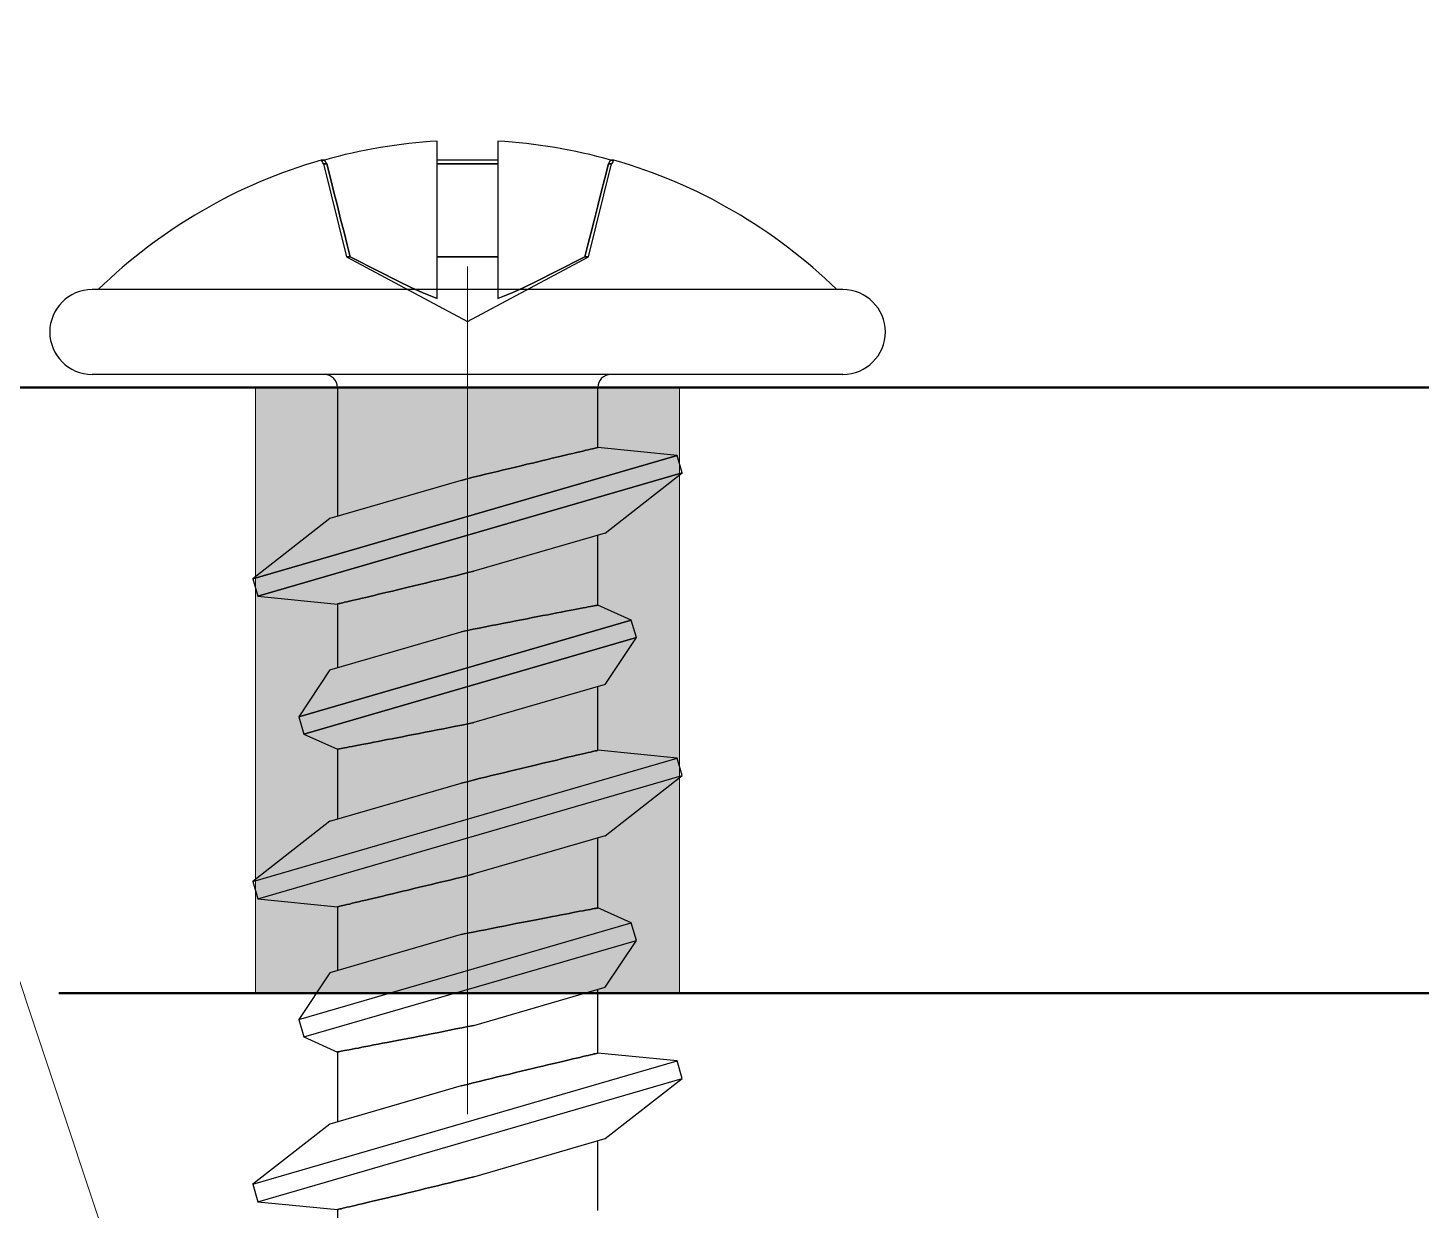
# Model space of a CAD drawing. Header units: millimetres. Extents: x -104 to 89, y -157 to 123.
# Drawn here: x 25.47 to 36.97, y 68.31 to 78.08 of the extents above; entities that cross this region are included whole.
import ezdxf

# ---------------------------------------------------------------- set-up
doc = ezdxf.new("R2010")
doc.units = ezdxf.units.MM
doc.header["$MEASUREMENT"] = 0
doc.linetypes.add('ACAD_ISO02W100', pattern=[15, 12, -3])
for name, color, linetype, lineweight, true_color in [('Board', 18, 'Continuous', 50, 0x000000), ('Board ... BD Dimensions', 18, 'Continuous', 13, 0x000000), ('bore', 18, 'Continuous', 13, 0x000000), ('Box Hatch', 9, 'Continuous', 25, 0xc0c0c0), ('Construction', 18, 'ACAD_ISO02W100', 13, 0x000000), ('Frame', 18, 'Continuous', 50, 0x000000)]:
    doc.layers.add(name, color=color, linetype=linetype, lineweight=lineweight, true_color=true_color)
doc.layers.add('MAIN-1', color=7, linetype='Continuous', true_color=0xffffff)
doc.layers.add('MAIN-2', color=7, linetype='Continuous', true_color=0xffffff)

msp = doc.modelspace()

# ---------------------------------------------------------------- hatches: boundary and pattern name
at = {"layer": 'Box Hatch'}
msp.add_hatch(color=256, dxfattribs=at).paths.add_polyline_path([(27.35, 70.107), (30.85, 70.107), (30.85, 73.107), (30.85, 75.107), (27.35, 75.107), (27.35, 73.107)], flags=0)

# ---------------------------------------------------------------- linework, layer by layer
at = {"layer": 'Board'}
for p, q in [((24.1, 75.107), (27.35, 75.107)), ((46.35, 75.107), (30.85, 75.107)), ((27.35, 70.107), (25.725, 70.107)), ((46.35, 70.107), (30.85, 70.107))]:
    msp.add_line(p, q, dxfattribs=at)
at = {"layer": 'Board ... BD Dimensions'}
msp.add_line((23.1, 77.107), (26.1, 68.107), dxfattribs=at)
msp.add_circle((41.765, 68.876), 22.88, dxfattribs=at)
at = {"layer": 'bore'}
for p, q in [((27.35, 70.107), (27.35, 75.107)), ((30.85, 70.107), (30.85, 75.107))]:
    msp.add_line(p, q, dxfattribs=at)
at = {"layer": 'Construction'}
msp.add_line((29.1, 69.107), (29.1, 76.107), dxfattribs=at)
at = {"layer": 'Frame'}
for p, q in [((27.35, 75.107), (30.85, 75.107)), ((27.35, 70.107), (30.85, 70.107))]:
    msp.add_line(p, q, dxfattribs=at)
at = {"layer": 'MAIN-1'}
for p, q in [((28.85, 76.985), (28.85, 77.141)), ((29.35, 77.141), (29.35, 76.985)), ((27.918, 76.985), (27.892, 76.985)), ((29.1, 76.985), (28.85, 76.985)), ((29.35, 76.985), (29.1, 76.985)), ((30.308, 76.985), (30.282, 76.985)), ((29.1, 75.915), (26, 75.915)), ((32.2, 75.915), (29.1, 75.915)), ((29.1, 75.215), (26, 75.215)), ((32.2, 75.215), (29.1, 75.215)), ((28.025, 75.107), (28.025, 74.043)), ((29.1, 75.107), (28.025, 75.107)), ((30.175, 75.107), (29.1, 75.107)), ((30.175, 74.611), (30.175, 75.107)), ((29.939, 74.556), (29.97, 74.563)), ((29.97, 74.563), (30, 74.57)), ((30, 74.57), (30.027, 74.576)), ((30.027, 74.576), (30.053, 74.582)), ((30.053, 74.582), (30.076, 74.588)), ((30.076, 74.588), (30.097, 74.592)), ((30.097, 74.592), (30.115, 74.597)), ((30.115, 74.597), (30.131, 74.6)), ((30.131, 74.6), (30.144, 74.604)), ((30.144, 74.604), (30.155, 74.606)), ((30.155, 74.606), (30.164, 74.608)), ((30.164, 74.608), (30.17, 74.61)), ((30.17, 74.61), (30.174, 74.61)), ((30.174, 74.61), (30.175, 74.611)), ((30.832, 74.546), (30.175, 74.611)), ((30.832, 74.546), (27.327, 73.528)), ((29.448, 74.438), (29.496, 74.45)), ((29.496, 74.45), (29.544, 74.461)), ((29.544, 74.461), (29.59, 74.473)), ((29.59, 74.473), (29.635, 74.483)), ((29.635, 74.483), (29.679, 74.494)), ((29.679, 74.494), (29.721, 74.504)), ((29.721, 74.504), (29.761, 74.513)), ((29.761, 74.513), (29.799, 74.522)), ((29.799, 74.522), (29.836, 74.531)), ((29.836, 74.531), (29.872, 74.54)), ((29.872, 74.54), (29.906, 74.548)), ((29.906, 74.548), (29.939, 74.556)), ((30.873, 74.402), (30.832, 74.546)), ((30.873, 74.402), (27.368, 73.384)), ((29.047, 74.34), (27.963, 74.025)), ((29.047, 74.34), (29.096, 74.352)), ((29.096, 74.352), (29.146, 74.365)), ((29.146, 74.365), (29.197, 74.377)), ((29.197, 74.377), (29.247, 74.39)), ((29.247, 74.39), (29.298, 74.402)), ((29.298, 74.402), (29.348, 74.414)), ((29.348, 74.414), (29.398, 74.426)), ((29.398, 74.426), (29.448, 74.438)), ((30.237, 73.905), (30.873, 74.402)), ((27.963, 74.025), (27.327, 73.528)), ((30.237, 73.905), (29.153, 73.59)), ((30.175, 73.31), (30.175, 73.887)), ((27.327, 73.528), (27.368, 73.384)), ((28.902, 73.528), (28.852, 73.516)), ((28.953, 73.54), (28.902, 73.528)), ((29.003, 73.553), (28.953, 73.54)), ((29.054, 73.565), (29.003, 73.553)), ((29.104, 73.578), (29.054, 73.565)), ((29.153, 73.59), (29.104, 73.578)), ((28.401, 73.408), (28.364, 73.399)), ((28.439, 73.417), (28.401, 73.408)), ((28.479, 73.426), (28.439, 73.417)), ((28.521, 73.436), (28.479, 73.426)), ((28.565, 73.447), (28.521, 73.436)), ((28.61, 73.457), (28.565, 73.447)), ((28.656, 73.469), (28.61, 73.457)), ((28.704, 73.48), (28.656, 73.469)), ((28.752, 73.492), (28.704, 73.48)), ((28.802, 73.504), (28.752, 73.492)), ((28.852, 73.516), (28.802, 73.504)), ((27.368, 73.384), (28.025, 73.319)), ((28.026, 73.32), (28.025, 73.319)), ((28.025, 73.319), (28.025, 72.793)), ((28.03, 73.32), (28.026, 73.32)), ((28.036, 73.322), (28.03, 73.32)), ((28.045, 73.324), (28.036, 73.322)), ((28.056, 73.326), (28.045, 73.324)), ((28.069, 73.33), (28.056, 73.326)), ((28.085, 73.333), (28.069, 73.33)), ((28.103, 73.338), (28.085, 73.333)), ((28.124, 73.342), (28.103, 73.338)), ((28.147, 73.348), (28.124, 73.342)), ((28.173, 73.354), (28.147, 73.348)), ((28.2, 73.36), (28.173, 73.354)), ((28.23, 73.367), (28.2, 73.36)), ((28.261, 73.374), (28.23, 73.367)), ((28.294, 73.382), (28.261, 73.374)), ((28.328, 73.39), (28.294, 73.382)), ((28.364, 73.399), (28.328, 73.39)), ((30.054, 73.287), (30.077, 73.291)), ((30.077, 73.291), (30.097, 73.295)), ((30.097, 73.295), (30.115, 73.298)), ((30.115, 73.298), (30.131, 73.301)), ((30.131, 73.301), (30.145, 73.304)), ((30.145, 73.304), (30.156, 73.306)), ((30.156, 73.306), (30.164, 73.308)), ((30.164, 73.308), (30.17, 73.309)), ((30.17, 73.309), (30.174, 73.309)), ((30.174, 73.309), (30.175, 73.31)), ((30.452, 73.186), (30.175, 73.31)), ((30.452, 73.186), (27.706, 72.388)), ((29.449, 73.17), (29.498, 73.18)), ((29.498, 73.18), (29.545, 73.189)), ((29.545, 73.189), (29.592, 73.198)), ((29.592, 73.198), (29.637, 73.207)), ((29.637, 73.207), (29.68, 73.215)), ((29.68, 73.215), (29.723, 73.223)), ((29.723, 73.223), (29.763, 73.231)), ((29.763, 73.231), (29.801, 73.238)), ((29.801, 73.238), (29.838, 73.245)), ((29.838, 73.245), (29.873, 73.252)), ((29.873, 73.252), (29.908, 73.259)), ((29.908, 73.259), (29.94, 73.265)), ((29.94, 73.265), (29.972, 73.271)), ((29.972, 73.271), (30.001, 73.277)), ((30.001, 73.277), (30.028, 73.282)), ((30.028, 73.282), (30.054, 73.287)), ((30.494, 73.042), (30.452, 73.186)), ((27.963, 72.775), (29.047, 73.09)), ((29.047, 73.09), (29.096, 73.1)), ((29.096, 73.1), (29.147, 73.11)), ((29.147, 73.11), (29.197, 73.12)), ((29.197, 73.12), (29.248, 73.13)), ((29.248, 73.13), (29.299, 73.141)), ((29.299, 73.141), (29.35, 73.151)), ((29.35, 73.151), (29.4, 73.16)), ((29.4, 73.16), (29.449, 73.17)), ((30.494, 73.042), (27.748, 72.244)), ((30.237, 72.655), (30.494, 73.042)), ((27.963, 72.775), (27.706, 72.388)), ((30.237, 72.655), (29.153, 72.34)), ((30.175, 72.111), (30.175, 72.637)), ((27.706, 72.388), (27.748, 72.244)), ((28.751, 72.26), (28.702, 72.25)), ((28.8, 72.27), (28.751, 72.26)), ((28.85, 72.279), (28.8, 72.27)), ((28.901, 72.289), (28.85, 72.279)), ((28.952, 72.3), (28.901, 72.289)), ((29.003, 72.31), (28.952, 72.3)), ((29.053, 72.32), (29.003, 72.31)), ((29.104, 72.33), (29.053, 72.32)), ((29.153, 72.34), (29.104, 72.33)), ((27.748, 72.244), (28.025, 72.12)), ((28.146, 72.143), (28.123, 72.139)), ((28.172, 72.148), (28.146, 72.143)), ((28.199, 72.153), (28.172, 72.148)), ((28.228, 72.159), (28.199, 72.153)), ((28.26, 72.165), (28.228, 72.159)), ((28.292, 72.171), (28.26, 72.165)), ((28.327, 72.178), (28.292, 72.171)), ((28.362, 72.185), (28.327, 72.178)), ((28.399, 72.192), (28.362, 72.185)), ((28.437, 72.199), (28.399, 72.192)), ((28.477, 72.207), (28.437, 72.199)), ((28.52, 72.215), (28.477, 72.207)), ((28.563, 72.223), (28.52, 72.215)), ((28.608, 72.232), (28.563, 72.223)), ((28.655, 72.241), (28.608, 72.232)), ((28.702, 72.25), (28.655, 72.241)), ((27.327, 71.028), (30.832, 72.046)), ((28.026, 72.121), (28.025, 72.12)), ((28.025, 72.12), (28.025, 71.543)), ((28.03, 72.121), (28.026, 72.121)), ((28.036, 72.122), (28.03, 72.121)), ((28.044, 72.124), (28.036, 72.122)), ((28.055, 72.126), (28.044, 72.124)), ((28.069, 72.129), (28.055, 72.126)), ((28.085, 72.132), (28.069, 72.129)), ((28.103, 72.135), (28.085, 72.132)), ((28.123, 72.139), (28.103, 72.135)), ((29.799, 72.022), (29.836, 72.031)), ((29.836, 72.031), (29.872, 72.04)), ((29.872, 72.04), (29.906, 72.048)), ((29.906, 72.048), (29.939, 72.056)), ((29.939, 72.056), (29.97, 72.063)), ((29.97, 72.063), (30, 72.07)), ((30, 72.07), (30.027, 72.076)), ((30.027, 72.076), (30.053, 72.082)), ((30.053, 72.082), (30.076, 72.088)), ((30.076, 72.088), (30.097, 72.092)), ((30.097, 72.092), (30.115, 72.097)), ((30.115, 72.097), (30.131, 72.1)), ((30.131, 72.1), (30.144, 72.104)), ((30.144, 72.104), (30.155, 72.106)), ((30.155, 72.106), (30.164, 72.108)), ((30.164, 72.108), (30.17, 72.11)), ((30.17, 72.11), (30.174, 72.11)), ((30.174, 72.11), (30.175, 72.111)), ((30.832, 72.046), (30.175, 72.111)), ((30.873, 71.902), (30.832, 72.046)), ((29.298, 71.902), (29.348, 71.914)), ((29.348, 71.914), (29.398, 71.926)), ((29.398, 71.926), (29.448, 71.938)), ((29.448, 71.938), (29.496, 71.95)), ((29.496, 71.95), (29.544, 71.961)), ((29.544, 71.961), (29.59, 71.973)), ((29.59, 71.973), (29.635, 71.983)), ((29.635, 71.983), (29.679, 71.994)), ((29.679, 71.994), (29.721, 72.004)), ((29.721, 72.004), (29.761, 72.013)), ((29.761, 72.013), (29.799, 72.022)), ((27.368, 70.884), (30.873, 71.902)), ((27.963, 71.525), (29.047, 71.84)), ((29.047, 71.84), (29.096, 71.852)), ((29.096, 71.852), (29.146, 71.865)), ((29.146, 71.865), (29.197, 71.877)), ((29.197, 71.877), (29.247, 71.89)), ((29.247, 71.89), (29.298, 71.902)), ((30.237, 71.405), (30.873, 71.902)), ((27.963, 71.525), (27.327, 71.028)), ((30.237, 71.405), (29.153, 71.09)), ((30.175, 70.81), (30.175, 71.387)), ((27.327, 71.028), (27.368, 70.884)), ((28.752, 70.992), (28.704, 70.98)), ((28.802, 71.004), (28.752, 70.992)), ((28.852, 71.016), (28.802, 71.004)), ((28.902, 71.028), (28.852, 71.016)), ((28.953, 71.04), (28.902, 71.028)), ((29.003, 71.053), (28.953, 71.04)), ((29.054, 71.065), (29.003, 71.053)), ((29.104, 71.078), (29.054, 71.065)), ((29.153, 71.09), (29.104, 71.078)), ((27.368, 70.884), (28.025, 70.819)), ((28.261, 70.874), (28.23, 70.867)), ((28.294, 70.882), (28.261, 70.874)), ((28.328, 70.89), (28.294, 70.882)), ((28.364, 70.899), (28.328, 70.89)), ((28.401, 70.908), (28.364, 70.899)), ((28.439, 70.917), (28.401, 70.908)), ((28.479, 70.926), (28.439, 70.917)), ((28.521, 70.936), (28.479, 70.926)), ((28.565, 70.947), (28.521, 70.936)), ((28.61, 70.957), (28.565, 70.947)), ((28.656, 70.969), (28.61, 70.957)), ((28.704, 70.98), (28.656, 70.969)), ((28.026, 70.82), (28.025, 70.819)), ((28.025, 70.819), (28.025, 70.293)), ((28.03, 70.82), (28.026, 70.82)), ((28.036, 70.822), (28.03, 70.82)), ((28.045, 70.824), (28.036, 70.822)), ((28.056, 70.826), (28.045, 70.824)), ((28.069, 70.83), (28.056, 70.826)), ((28.085, 70.833), (28.069, 70.83)), ((28.103, 70.838), (28.085, 70.833)), ((28.124, 70.842), (28.103, 70.838)), ((28.147, 70.848), (28.124, 70.842)), ((28.173, 70.854), (28.147, 70.848)), ((28.2, 70.86), (28.173, 70.854)), ((28.23, 70.867), (28.2, 70.86)), ((29.873, 70.752), (29.908, 70.759)), ((29.908, 70.759), (29.94, 70.765)), ((29.94, 70.765), (29.972, 70.771)), ((29.972, 70.771), (30.001, 70.777)), ((30.001, 70.777), (30.028, 70.782)), ((30.028, 70.782), (30.054, 70.787)), ((30.054, 70.787), (30.077, 70.791)), ((30.077, 70.791), (30.097, 70.795)), ((30.097, 70.795), (30.115, 70.798)), ((30.115, 70.798), (30.131, 70.801)), ((30.131, 70.801), (30.145, 70.804)), ((30.145, 70.804), (30.156, 70.806)), ((30.156, 70.806), (30.164, 70.808)), ((30.164, 70.808), (30.17, 70.809)), ((30.17, 70.809), (30.174, 70.809)), ((30.174, 70.809), (30.175, 70.81)), ((30.452, 70.686), (30.175, 70.81)), ((27.706, 69.888), (30.452, 70.686)), ((29.299, 70.641), (29.35, 70.651)), ((29.35, 70.651), (29.4, 70.66)), ((29.4, 70.66), (29.449, 70.67)), ((29.449, 70.67), (29.498, 70.68)), ((29.498, 70.68), (29.545, 70.689)), ((29.545, 70.689), (29.592, 70.698)), ((29.592, 70.698), (29.637, 70.707)), ((29.637, 70.707), (29.68, 70.715)), ((29.68, 70.715), (29.723, 70.723)), ((29.723, 70.723), (29.763, 70.731)), ((29.763, 70.731), (29.801, 70.738)), ((29.801, 70.738), (29.838, 70.745)), ((29.838, 70.745), (29.873, 70.752)), ((30.494, 70.542), (30.452, 70.686)), ((27.748, 69.744), (30.494, 70.542)), ((29.047, 70.59), (27.963, 70.275)), ((29.047, 70.59), (29.096, 70.6)), ((29.096, 70.6), (29.147, 70.61)), ((29.147, 70.61), (29.197, 70.62)), ((29.197, 70.62), (29.248, 70.63)), ((29.248, 70.63), (29.299, 70.641)), ((30.237, 70.155), (30.494, 70.542)), ((27.963, 70.275), (27.706, 69.888)), ((29.153, 69.84), (30.237, 70.155)), ((30.175, 69.611), (30.175, 70.137)), ((27.706, 69.888), (27.748, 69.744)), ((29.153, 69.84), (29.104, 69.83)), ((27.748, 69.744), (28.025, 69.62)), ((28.563, 69.723), (28.52, 69.715)), ((28.608, 69.732), (28.563, 69.723)), ((28.655, 69.741), (28.608, 69.732)), ((28.702, 69.75), (28.655, 69.741)), ((28.751, 69.76), (28.702, 69.75)), ((28.8, 69.77), (28.751, 69.76)), ((28.85, 69.779), (28.8, 69.77)), ((28.901, 69.789), (28.85, 69.779)), ((28.952, 69.8), (28.901, 69.789)), ((29.003, 69.81), (28.952, 69.8)), ((29.053, 69.82), (29.003, 69.81)), ((29.104, 69.83), (29.053, 69.82)), ((28.026, 69.621), (28.025, 69.62)), ((28.025, 69.62), (28.025, 69.043)), ((28.03, 69.621), (28.026, 69.621)), ((28.036, 69.622), (28.03, 69.621)), ((28.044, 69.624), (28.036, 69.622)), ((28.055, 69.626), (28.044, 69.624)), ((28.069, 69.629), (28.055, 69.626)), ((28.085, 69.632), (28.069, 69.629)), ((28.103, 69.635), (28.085, 69.632)), ((28.123, 69.639), (28.103, 69.635)), ((28.146, 69.643), (28.123, 69.639)), ((28.172, 69.648), (28.146, 69.643)), ((28.199, 69.653), (28.172, 69.648)), ((28.228, 69.659), (28.199, 69.653)), ((28.26, 69.665), (28.228, 69.659)), ((28.292, 69.671), (28.26, 69.665)), ((28.327, 69.678), (28.292, 69.671)), ((28.362, 69.685), (28.327, 69.678)), ((28.399, 69.692), (28.362, 69.685)), ((28.437, 69.699), (28.399, 69.692)), ((28.477, 69.707), (28.437, 69.699)), ((28.52, 69.715), (28.477, 69.707)), ((30.164, 69.608), (30.17, 69.61)), ((30.17, 69.61), (30.174, 69.61)), ((30.174, 69.61), (30.175, 69.611)), ((30.832, 69.546), (30.175, 69.611)), ((27.327, 68.528), (30.832, 69.546)), ((29.635, 69.483), (29.679, 69.494)), ((29.679, 69.494), (29.721, 69.504)), ((29.721, 69.504), (29.761, 69.513)), ((29.761, 69.513), (29.799, 69.522)), ((29.799, 69.522), (29.836, 69.531)), ((29.836, 69.531), (29.872, 69.54)), ((29.872, 69.54), (29.906, 69.548)), ((29.906, 69.548), (29.939, 69.556)), ((29.939, 69.556), (29.97, 69.563)), ((29.97, 69.563), (30, 69.57)), ((30, 69.57), (30.027, 69.576)), ((30.027, 69.576), (30.053, 69.582)), ((30.053, 69.582), (30.076, 69.588)), ((30.076, 69.588), (30.097, 69.592)), ((30.097, 69.592), (30.115, 69.597)), ((30.115, 69.597), (30.131, 69.6)), ((30.131, 69.6), (30.144, 69.604)), ((30.144, 69.604), (30.155, 69.606)), ((30.155, 69.606), (30.164, 69.608)), ((30.873, 69.402), (30.832, 69.546)), ((27.368, 68.384), (30.873, 69.402)), ((29.197, 69.377), (29.247, 69.39)), ((29.247, 69.39), (29.298, 69.402)), ((29.298, 69.402), (29.348, 69.414)), ((29.348, 69.414), (29.398, 69.426)), ((29.398, 69.426), (29.448, 69.438)), ((29.448, 69.438), (29.496, 69.45)), ((29.496, 69.45), (29.544, 69.461)), ((29.544, 69.461), (29.59, 69.473)), ((29.59, 69.473), (29.635, 69.483)), ((30.237, 68.905), (30.873, 69.402)), ((29.047, 69.34), (27.963, 69.025)), ((29.047, 69.34), (29.096, 69.352)), ((29.096, 69.352), (29.146, 69.365)), ((29.146, 69.365), (29.197, 69.377)), ((27.963, 69.025), (27.327, 68.528)), ((29.153, 68.59), (30.237, 68.905)), ((30.175, 68.31), (30.175, 68.887)), ((29.104, 68.578), (29.054, 68.565)), ((29.153, 68.59), (29.104, 68.578)), ((27.327, 68.528), (27.368, 68.384)), ((28.656, 68.469), (28.61, 68.457)), ((28.704, 68.48), (28.656, 68.469)), ((28.752, 68.492), (28.704, 68.48)), ((28.802, 68.504), (28.752, 68.492)), ((28.852, 68.516), (28.802, 68.504)), ((28.902, 68.528), (28.852, 68.516)), ((28.953, 68.54), (28.902, 68.528)), ((29.003, 68.553), (28.953, 68.54)), ((29.054, 68.565), (29.003, 68.553)), ((27.368, 68.384), (28.025, 68.319)), ((28.147, 68.348), (28.124, 68.342)), ((28.173, 68.354), (28.147, 68.348)), ((28.2, 68.36), (28.173, 68.354)), ((28.23, 68.367), (28.2, 68.36)), ((28.261, 68.374), (28.23, 68.367)), ((28.294, 68.382), (28.261, 68.374)), ((28.328, 68.39), (28.294, 68.382)), ((28.364, 68.399), (28.328, 68.39)), ((28.401, 68.408), (28.364, 68.399)), ((28.439, 68.417), (28.401, 68.408)), ((28.479, 68.426), (28.439, 68.417)), ((28.521, 68.436), (28.479, 68.426)), ((28.565, 68.447), (28.521, 68.436)), ((28.61, 68.457), (28.565, 68.447)), ((28.026, 68.32), (28.025, 68.319)), ((28.025, 68.319), (28.025, 67.793)), ((28.03, 68.32), (28.026, 68.32)), ((28.036, 68.322), (28.03, 68.32)), ((28.045, 68.324), (28.036, 68.322)), ((28.056, 68.326), (28.045, 68.324)), ((28.069, 68.33), (28.056, 68.326)), ((28.085, 68.333), (28.069, 68.33)), ((28.103, 68.338), (28.085, 68.333)), ((28.124, 68.342), (28.103, 68.338))]:
    msp.add_line(p, q, dxfattribs=at)
for centre, radius, start, end in [((29.1, 72.784), 4.364, 93.2842, 105.7151), ((29.1, 72.784), 4.364, 74.2849, 86.7158), ((29.1, 72.784), 4.371, 106.045, 134.2491), ((29.1, 72.784), 4.371, 45.7509, 73.955), ((26, 75.565), 0.35, 90, 270), ((32.2, 75.565), 0.35, 270, 90), ((27.918, 75.107), 0.107, 360, 90), ((30.283, 75.107), 0.107, 90, 180)]:
    msp.add_arc(centre, radius, start, end, dxfattribs=at)
at = {"layer": 'MAIN-2'}
for p, q in [((27.892, 76.985), (27.918, 76.985)), ((27.918, 76.985), (27.921, 76.98)), ((27.921, 76.98), (27.918, 76.985)), ((27.921, 76.98), (27.925, 76.974)), ((27.925, 76.974), (27.921, 76.98)), ((27.925, 76.974), (27.928, 76.969)), ((27.928, 76.969), (27.925, 76.974)), ((28.85, 76.98), (28.85, 76.985)), ((28.85, 76.974), (28.85, 76.98)), ((28.85, 76.969), (28.85, 76.974)), ((29.35, 76.985), (29.35, 76.98)), ((29.35, 76.98), (29.35, 76.974)), ((29.35, 76.974), (29.35, 76.969)), ((30.272, 76.969), (30.275, 76.974)), ((30.275, 76.974), (30.272, 76.969)), ((30.275, 76.974), (30.279, 76.98)), ((30.279, 76.98), (30.275, 76.974)), ((30.279, 76.98), (30.282, 76.985)), ((30.282, 76.985), (30.279, 76.98)), ((30.282, 76.985), (30.308, 76.985)), ((27.911, 76.953), (28.1, 76.185)), ((27.911, 76.953), (27.937, 76.953)), ((27.937, 76.953), (27.911, 76.953)), ((27.928, 76.969), (27.931, 76.964)), ((27.931, 76.964), (27.928, 76.969)), ((27.931, 76.964), (27.934, 76.959)), ((27.934, 76.959), (27.931, 76.964)), ((27.934, 76.959), (27.937, 76.953)), ((27.937, 76.953), (27.934, 76.959)), ((27.937, 76.953), (27.967, 76.835)), ((27.967, 76.835), (27.937, 76.953)), ((28.85, 76.964), (28.85, 76.969)), ((28.85, 76.959), (28.85, 76.964)), ((28.85, 76.953), (28.85, 76.959)), ((29.1, 76.953), (28.85, 76.953)), ((28.85, 76.835), (28.85, 76.953)), ((28.85, 76.953), (29.1, 76.953)), ((29.1, 76.953), (29.35, 76.953)), ((29.35, 76.953), (29.1, 76.953)), ((29.35, 76.969), (29.35, 76.964)), ((29.35, 76.964), (29.35, 76.959)), ((29.35, 76.959), (29.35, 76.953)), ((29.35, 76.953), (29.35, 76.835)), ((30.1, 76.185), (30.289, 76.953)), ((30.233, 76.835), (30.263, 76.953)), ((30.263, 76.953), (30.233, 76.835)), ((30.263, 76.953), (30.266, 76.959)), ((30.266, 76.959), (30.263, 76.953)), ((30.263, 76.953), (30.289, 76.953)), ((30.289, 76.953), (30.263, 76.953)), ((30.266, 76.959), (30.269, 76.964)), ((30.269, 76.964), (30.266, 76.959)), ((30.269, 76.964), (30.272, 76.969)), ((30.272, 76.969), (30.269, 76.964)), ((27.967, 76.835), (27.996, 76.719)), ((27.996, 76.719), (27.967, 76.835)), ((28.85, 76.719), (28.85, 76.835)), ((29.35, 76.835), (29.35, 76.719)), ((30.204, 76.719), (30.233, 76.835)), ((30.233, 76.835), (30.204, 76.719)), ((27.996, 76.719), (28.025, 76.607)), ((28.025, 76.607), (27.996, 76.719)), ((28.85, 76.607), (28.85, 76.719)), ((29.35, 76.719), (29.35, 76.607)), ((30.175, 76.607), (30.204, 76.719)), ((30.204, 76.719), (30.175, 76.607)), ((28.025, 76.607), (28.052, 76.497)), ((28.052, 76.497), (28.025, 76.607)), ((28.85, 76.497), (28.85, 76.607)), ((29.35, 76.607), (29.35, 76.497)), ((30.148, 76.497), (30.175, 76.607)), ((30.175, 76.607), (30.148, 76.497)), ((28.052, 76.497), (28.08, 76.39)), ((28.08, 76.39), (28.052, 76.497)), ((28.85, 76.39), (28.85, 76.497)), ((29.35, 76.497), (29.35, 76.39)), ((30.12, 76.39), (30.148, 76.497)), ((30.148, 76.497), (30.12, 76.39)), ((28.08, 76.39), (28.106, 76.286)), ((28.106, 76.286), (28.08, 76.39)), ((28.106, 76.286), (28.132, 76.185)), ((28.132, 76.185), (28.106, 76.286)), ((28.85, 76.286), (28.85, 76.39)), ((28.85, 76.185), (28.85, 76.286)), ((29.35, 76.39), (29.35, 76.286)), ((29.35, 76.286), (29.35, 76.185)), ((30.068, 76.185), (30.094, 76.286)), ((30.094, 76.286), (30.068, 76.185)), ((30.094, 76.286), (30.12, 76.39)), ((30.12, 76.39), (30.094, 76.286)), ((28.132, 76.185), (28.1, 76.185)), ((28.1, 76.185), (29.1, 75.653)), ((28.1, 76.185), (28.132, 76.185)), ((28.37, 76.064), (28.132, 76.185)), ((28.132, 76.185), (28.37, 76.064)), ((29.35, 76.185), (28.85, 76.185)), ((28.85, 76.064), (28.85, 76.185)), ((28.85, 76.185), (29.35, 76.185)), ((29.1, 75.653), (30.1, 76.185)), ((29.35, 76.185), (29.35, 76.064)), ((30.068, 76.185), (29.83, 76.064)), ((29.83, 76.064), (30.068, 76.185)), ((30.1, 76.185), (30.068, 76.185)), ((30.068, 76.185), (30.1, 76.185)), ((28.528, 75.985), (28.37, 76.064)), ((28.37, 76.064), (28.528, 75.985)), ((28.85, 75.985), (28.85, 76.064)), ((29.35, 76.064), (29.35, 75.985)), ((29.83, 76.064), (29.672, 75.985)), ((29.672, 75.985), (29.83, 76.064)), ((28.64, 75.931), (28.528, 75.985)), ((28.528, 75.985), (28.64, 75.931)), ((28.85, 75.931), (28.85, 75.985)), ((29.35, 75.985), (29.35, 75.931)), ((29.672, 75.985), (29.56, 75.931)), ((29.56, 75.931), (29.672, 75.985)), ((28.726, 75.892), (28.64, 75.931)), ((28.64, 75.931), (28.726, 75.892)), ((28.794, 75.863), (28.726, 75.892)), ((28.726, 75.892), (28.794, 75.863)), ((28.85, 75.841), (28.794, 75.863)), ((28.794, 75.863), (28.85, 75.841)), ((28.85, 75.892), (28.85, 75.931)), ((28.85, 75.863), (28.85, 75.892)), ((28.85, 75.841), (28.85, 75.863)), ((29.35, 75.931), (29.35, 75.892)), ((29.35, 75.892), (29.35, 75.863)), ((29.406, 75.863), (29.35, 75.841)), ((29.35, 75.841), (29.406, 75.863)), ((29.35, 75.863), (29.35, 75.841)), ((29.474, 75.892), (29.406, 75.863)), ((29.406, 75.863), (29.474, 75.892)), ((29.56, 75.931), (29.474, 75.892)), ((29.474, 75.892), (29.56, 75.931)), ((28.025, 75.107), (29.1, 75.107)), ((29.1, 75.107), (30.175, 75.107)), ((29.97, 74.563), (29.939, 74.556)), ((30, 74.57), (29.97, 74.563)), ((30.027, 74.576), (30, 74.57)), ((30.053, 74.582), (30.027, 74.576)), ((30.076, 74.588), (30.053, 74.582)), ((30.097, 74.592), (30.076, 74.588)), ((30.115, 74.597), (30.097, 74.592)), ((30.131, 74.6), (30.115, 74.597)), ((30.144, 74.604), (30.131, 74.6)), ((30.155, 74.606), (30.144, 74.604)), ((30.164, 74.608), (30.155, 74.606)), ((30.17, 74.61), (30.164, 74.608)), ((30.174, 74.61), (30.17, 74.61)), ((30.175, 74.611), (30.174, 74.61)), ((27.327, 73.528), (30.832, 74.546)), ((29.496, 74.45), (29.448, 74.438)), ((29.544, 74.461), (29.496, 74.45)), ((29.59, 74.473), (29.544, 74.461)), ((29.635, 74.483), (29.59, 74.473)), ((29.679, 74.494), (29.635, 74.483)), ((29.721, 74.504), (29.679, 74.494)), ((29.761, 74.513), (29.721, 74.504)), ((29.799, 74.522), (29.761, 74.513)), ((29.836, 74.531), (29.799, 74.522)), ((29.872, 74.54), (29.836, 74.531)), ((29.906, 74.548), (29.872, 74.54)), ((29.939, 74.556), (29.906, 74.548)), ((27.368, 73.384), (30.873, 74.402)), ((29.096, 74.352), (29.047, 74.34)), ((29.146, 74.365), (29.096, 74.352)), ((29.197, 74.377), (29.146, 74.365)), ((29.247, 74.39), (29.197, 74.377)), ((29.298, 74.402), (29.247, 74.39)), ((29.348, 74.414), (29.298, 74.402)), ((29.398, 74.426), (29.348, 74.414)), ((29.448, 74.438), (29.398, 74.426)), ((28.852, 73.516), (28.902, 73.528)), ((28.902, 73.528), (28.953, 73.54)), ((28.953, 73.54), (29.003, 73.553)), ((29.003, 73.553), (29.054, 73.565)), ((29.054, 73.565), (29.104, 73.578)), ((29.104, 73.578), (29.153, 73.59)), ((28.364, 73.399), (28.401, 73.408)), ((28.401, 73.408), (28.439, 73.417)), ((28.439, 73.417), (28.479, 73.426)), ((28.479, 73.426), (28.521, 73.436)), ((28.521, 73.436), (28.565, 73.447)), ((28.565, 73.447), (28.61, 73.457)), ((28.61, 73.457), (28.656, 73.469)), ((28.656, 73.469), (28.704, 73.48)), ((28.704, 73.48), (28.752, 73.492)), ((28.752, 73.492), (28.802, 73.504)), ((28.802, 73.504), (28.852, 73.516)), ((28.025, 73.319), (28.026, 73.32)), ((28.026, 73.32), (28.03, 73.32)), ((28.03, 73.32), (28.036, 73.322)), ((28.036, 73.322), (28.045, 73.324)), ((28.045, 73.324), (28.056, 73.326)), ((28.056, 73.326), (28.069, 73.33)), ((28.069, 73.33), (28.085, 73.333)), ((28.085, 73.333), (28.103, 73.338)), ((28.103, 73.338), (28.124, 73.342)), ((28.124, 73.342), (28.147, 73.348)), ((28.147, 73.348), (28.173, 73.354)), ((28.173, 73.354), (28.2, 73.36)), ((28.2, 73.36), (28.23, 73.367)), ((28.23, 73.367), (28.261, 73.374)), ((28.261, 73.374), (28.294, 73.382)), ((28.294, 73.382), (28.328, 73.39)), ((28.328, 73.39), (28.364, 73.399)), ((30.077, 73.291), (30.054, 73.287)), ((30.097, 73.295), (30.077, 73.291)), ((30.115, 73.298), (30.097, 73.295)), ((30.131, 73.301), (30.115, 73.298)), ((30.145, 73.304), (30.131, 73.301)), ((30.156, 73.306), (30.145, 73.304)), ((30.164, 73.308), (30.156, 73.306)), ((30.17, 73.309), (30.164, 73.308)), ((30.174, 73.309), (30.17, 73.309)), ((30.175, 73.31), (30.174, 73.309)), ((27.706, 72.388), (30.452, 73.186)), ((29.498, 73.18), (29.449, 73.17)), ((29.545, 73.189), (29.498, 73.18)), ((29.592, 73.198), (29.545, 73.189)), ((29.637, 73.207), (29.592, 73.198)), ((29.68, 73.215), (29.637, 73.207)), ((29.723, 73.223), (29.68, 73.215)), ((29.763, 73.231), (29.723, 73.223)), ((29.801, 73.238), (29.763, 73.231)), ((29.838, 73.245), (29.801, 73.238)), ((29.873, 73.252), (29.838, 73.245)), ((29.908, 73.259), (29.873, 73.252)), ((29.94, 73.265), (29.908, 73.259)), ((29.972, 73.271), (29.94, 73.265)), ((30.001, 73.277), (29.972, 73.271)), ((30.028, 73.282), (30.001, 73.277)), ((30.054, 73.287), (30.028, 73.282)), ((29.096, 73.1), (29.047, 73.09)), ((29.147, 73.11), (29.096, 73.1)), ((29.197, 73.12), (29.147, 73.11)), ((29.248, 73.13), (29.197, 73.12)), ((29.299, 73.141), (29.248, 73.13)), ((29.35, 73.151), (29.299, 73.141)), ((29.4, 73.16), (29.35, 73.151)), ((29.449, 73.17), (29.4, 73.16)), ((27.748, 72.244), (30.494, 73.042)), ((28.702, 72.25), (28.751, 72.26)), ((28.751, 72.26), (28.8, 72.27)), ((28.8, 72.27), (28.85, 72.279)), ((28.85, 72.279), (28.901, 72.289)), ((28.901, 72.289), (28.952, 72.3)), ((28.952, 72.3), (29.003, 72.31)), ((29.003, 72.31), (29.053, 72.32)), ((29.053, 72.32), (29.104, 72.33)), ((29.104, 72.33), (29.153, 72.34)), ((28.123, 72.139), (28.146, 72.143)), ((28.146, 72.143), (28.172, 72.148)), ((28.172, 72.148), (28.199, 72.153)), ((28.199, 72.153), (28.228, 72.159)), ((28.228, 72.159), (28.26, 72.165)), ((28.26, 72.165), (28.292, 72.171)), ((28.292, 72.171), (28.327, 72.178)), ((28.327, 72.178), (28.362, 72.185)), ((28.362, 72.185), (28.399, 72.192)), ((28.399, 72.192), (28.437, 72.199)), ((28.437, 72.199), (28.477, 72.207)), ((28.477, 72.207), (28.52, 72.215)), ((28.52, 72.215), (28.563, 72.223)), ((28.563, 72.223), (28.608, 72.232)), ((28.608, 72.232), (28.655, 72.241)), ((28.655, 72.241), (28.702, 72.25)), ((27.327, 71.028), (30.832, 72.046)), ((28.025, 72.12), (28.026, 72.121)), ((28.026, 72.121), (28.03, 72.121)), ((28.03, 72.121), (28.036, 72.122)), ((28.036, 72.122), (28.044, 72.124)), ((28.044, 72.124), (28.055, 72.126)), ((28.055, 72.126), (28.069, 72.129)), ((28.069, 72.129), (28.085, 72.132)), ((28.085, 72.132), (28.103, 72.135)), ((28.103, 72.135), (28.123, 72.139)), ((29.836, 72.031), (29.799, 72.022)), ((29.872, 72.04), (29.836, 72.031)), ((29.906, 72.048), (29.872, 72.04)), ((29.939, 72.056), (29.906, 72.048)), ((29.97, 72.063), (29.939, 72.056)), ((30, 72.07), (29.97, 72.063)), ((30.027, 72.076), (30, 72.07)), ((30.053, 72.082), (30.027, 72.076)), ((30.076, 72.088), (30.053, 72.082)), ((30.097, 72.092), (30.076, 72.088)), ((30.115, 72.097), (30.097, 72.092)), ((30.131, 72.1), (30.115, 72.097)), ((30.144, 72.104), (30.131, 72.1)), ((30.155, 72.106), (30.144, 72.104)), ((30.164, 72.108), (30.155, 72.106)), ((30.17, 72.11), (30.164, 72.108)), ((30.174, 72.11), (30.17, 72.11)), ((30.175, 72.111), (30.174, 72.11)), ((29.348, 71.914), (29.298, 71.902)), ((29.398, 71.926), (29.348, 71.914)), ((29.448, 71.938), (29.398, 71.926)), ((29.496, 71.95), (29.448, 71.938)), ((29.544, 71.961), (29.496, 71.95)), ((29.59, 71.973), (29.544, 71.961)), ((29.635, 71.983), (29.59, 71.973)), ((29.679, 71.994), (29.635, 71.983)), ((29.721, 72.004), (29.679, 71.994)), ((29.761, 72.013), (29.721, 72.004)), ((29.799, 72.022), (29.761, 72.013)), ((27.368, 70.884), (30.873, 71.902)), ((29.096, 71.852), (29.047, 71.84)), ((29.146, 71.865), (29.096, 71.852)), ((29.197, 71.877), (29.146, 71.865)), ((29.247, 71.89), (29.197, 71.877)), ((29.298, 71.902), (29.247, 71.89)), ((28.704, 70.98), (28.752, 70.992)), ((28.752, 70.992), (28.802, 71.004)), ((28.802, 71.004), (28.852, 71.016)), ((28.852, 71.016), (28.902, 71.028)), ((28.902, 71.028), (28.953, 71.04)), ((28.953, 71.04), (29.003, 71.053)), ((29.003, 71.053), (29.054, 71.065)), ((29.054, 71.065), (29.104, 71.078)), ((29.104, 71.078), (29.153, 71.09)), ((28.23, 70.867), (28.261, 70.874)), ((28.261, 70.874), (28.294, 70.882)), ((28.294, 70.882), (28.328, 70.89)), ((28.328, 70.89), (28.364, 70.899)), ((28.364, 70.899), (28.401, 70.908)), ((28.401, 70.908), (28.439, 70.917)), ((28.439, 70.917), (28.479, 70.926)), ((28.479, 70.926), (28.521, 70.936)), ((28.521, 70.936), (28.565, 70.947)), ((28.565, 70.947), (28.61, 70.957)), ((28.61, 70.957), (28.656, 70.969)), ((28.656, 70.969), (28.704, 70.98)), ((28.025, 70.819), (28.026, 70.82)), ((28.026, 70.82), (28.03, 70.82)), ((28.03, 70.82), (28.036, 70.822)), ((28.036, 70.822), (28.045, 70.824)), ((28.045, 70.824), (28.056, 70.826)), ((28.056, 70.826), (28.069, 70.83)), ((28.069, 70.83), (28.085, 70.833)), ((28.085, 70.833), (28.103, 70.838)), ((28.103, 70.838), (28.124, 70.842)), ((28.124, 70.842), (28.147, 70.848)), ((28.147, 70.848), (28.173, 70.854)), ((28.173, 70.854), (28.2, 70.86)), ((28.2, 70.86), (28.23, 70.867)), ((29.908, 70.759), (29.873, 70.752)), ((29.94, 70.765), (29.908, 70.759)), ((29.972, 70.771), (29.94, 70.765)), ((30.001, 70.777), (29.972, 70.771)), ((30.028, 70.782), (30.001, 70.777)), ((30.054, 70.787), (30.028, 70.782)), ((30.077, 70.791), (30.054, 70.787)), ((30.097, 70.795), (30.077, 70.791)), ((30.115, 70.798), (30.097, 70.795)), ((30.131, 70.801), (30.115, 70.798)), ((30.145, 70.804), (30.131, 70.801)), ((30.156, 70.806), (30.145, 70.804)), ((30.164, 70.808), (30.156, 70.806)), ((30.17, 70.809), (30.164, 70.808)), ((30.174, 70.809), (30.17, 70.809)), ((30.175, 70.81), (30.174, 70.809)), ((27.706, 69.888), (30.452, 70.686)), ((29.35, 70.651), (29.299, 70.641)), ((29.4, 70.66), (29.35, 70.651)), ((29.449, 70.67), (29.4, 70.66)), ((29.498, 70.68), (29.449, 70.67)), ((29.545, 70.689), (29.498, 70.68)), ((29.592, 70.698), (29.545, 70.689)), ((29.637, 70.707), (29.592, 70.698)), ((29.68, 70.715), (29.637, 70.707)), ((29.723, 70.723), (29.68, 70.715)), ((29.763, 70.731), (29.723, 70.723)), ((29.801, 70.738), (29.763, 70.731)), ((29.838, 70.745), (29.801, 70.738)), ((29.873, 70.752), (29.838, 70.745)), ((27.748, 69.744), (30.494, 70.542)), ((29.096, 70.6), (29.047, 70.59)), ((29.147, 70.61), (29.096, 70.6)), ((29.197, 70.62), (29.147, 70.61)), ((29.248, 70.63), (29.197, 70.62)), ((29.299, 70.641), (29.248, 70.63)), ((29.104, 69.83), (29.153, 69.84)), ((28.52, 69.715), (28.563, 69.723)), ((28.563, 69.723), (28.608, 69.732)), ((28.608, 69.732), (28.655, 69.741)), ((28.655, 69.741), (28.702, 69.75)), ((28.702, 69.75), (28.751, 69.76)), ((28.751, 69.76), (28.8, 69.77)), ((28.8, 69.77), (28.85, 69.779)), ((28.85, 69.779), (28.901, 69.789)), ((28.901, 69.789), (28.952, 69.8)), ((28.952, 69.8), (29.003, 69.81)), ((29.003, 69.81), (29.053, 69.82)), ((29.053, 69.82), (29.104, 69.83)), ((28.025, 69.62), (28.026, 69.621)), ((28.026, 69.621), (28.03, 69.621)), ((28.03, 69.621), (28.036, 69.622)), ((28.036, 69.622), (28.044, 69.624)), ((28.044, 69.624), (28.055, 69.626)), ((28.055, 69.626), (28.069, 69.629)), ((28.069, 69.629), (28.085, 69.632)), ((28.085, 69.632), (28.103, 69.635)), ((28.103, 69.635), (28.123, 69.639)), ((28.123, 69.639), (28.146, 69.643)), ((28.146, 69.643), (28.172, 69.648)), ((28.172, 69.648), (28.199, 69.653)), ((28.199, 69.653), (28.228, 69.659)), ((28.228, 69.659), (28.26, 69.665)), ((28.26, 69.665), (28.292, 69.671)), ((28.292, 69.671), (28.327, 69.678)), ((28.327, 69.678), (28.362, 69.685)), ((28.362, 69.685), (28.399, 69.692)), ((28.399, 69.692), (28.437, 69.699)), ((28.437, 69.699), (28.477, 69.707)), ((28.477, 69.707), (28.52, 69.715)), ((30.17, 69.61), (30.164, 69.608)), ((30.174, 69.61), (30.17, 69.61)), ((30.175, 69.611), (30.174, 69.61)), ((27.327, 68.528), (30.832, 69.546)), ((29.679, 69.494), (29.635, 69.483)), ((29.721, 69.504), (29.679, 69.494)), ((29.761, 69.513), (29.721, 69.504)), ((29.799, 69.522), (29.761, 69.513)), ((29.836, 69.531), (29.799, 69.522)), ((29.872, 69.54), (29.836, 69.531)), ((29.906, 69.548), (29.872, 69.54)), ((29.939, 69.556), (29.906, 69.548)), ((29.97, 69.563), (29.939, 69.556)), ((30, 69.57), (29.97, 69.563)), ((30.027, 69.576), (30, 69.57)), ((30.053, 69.582), (30.027, 69.576)), ((30.076, 69.588), (30.053, 69.582)), ((30.097, 69.592), (30.076, 69.588)), ((30.115, 69.597), (30.097, 69.592)), ((30.131, 69.6), (30.115, 69.597)), ((30.144, 69.604), (30.131, 69.6)), ((30.155, 69.606), (30.144, 69.604)), ((30.164, 69.608), (30.155, 69.606)), ((27.368, 68.384), (30.873, 69.402)), ((29.247, 69.39), (29.197, 69.377)), ((29.298, 69.402), (29.247, 69.39)), ((29.348, 69.414), (29.298, 69.402)), ((29.398, 69.426), (29.348, 69.414)), ((29.448, 69.438), (29.398, 69.426)), ((29.496, 69.45), (29.448, 69.438)), ((29.544, 69.461), (29.496, 69.45)), ((29.59, 69.473), (29.544, 69.461)), ((29.635, 69.483), (29.59, 69.473)), ((29.096, 69.352), (29.047, 69.34)), ((29.146, 69.365), (29.096, 69.352)), ((29.197, 69.377), (29.146, 69.365)), ((29.054, 68.565), (29.104, 68.578)), ((29.104, 68.578), (29.153, 68.59)), ((28.61, 68.457), (28.656, 68.469)), ((28.656, 68.469), (28.704, 68.48)), ((28.704, 68.48), (28.752, 68.492)), ((28.752, 68.492), (28.802, 68.504)), ((28.802, 68.504), (28.852, 68.516)), ((28.852, 68.516), (28.902, 68.528)), ((28.902, 68.528), (28.953, 68.54)), ((28.953, 68.54), (29.003, 68.553)), ((29.003, 68.553), (29.054, 68.565)), ((28.124, 68.342), (28.147, 68.348)), ((28.147, 68.348), (28.173, 68.354)), ((28.173, 68.354), (28.2, 68.36)), ((28.2, 68.36), (28.23, 68.367)), ((28.23, 68.367), (28.261, 68.374)), ((28.261, 68.374), (28.294, 68.382)), ((28.294, 68.382), (28.328, 68.39)), ((28.328, 68.39), (28.364, 68.399)), ((28.364, 68.399), (28.401, 68.408)), ((28.401, 68.408), (28.439, 68.417)), ((28.439, 68.417), (28.479, 68.426)), ((28.479, 68.426), (28.521, 68.436)), ((28.521, 68.436), (28.565, 68.447)), ((28.565, 68.447), (28.61, 68.457)), ((28.025, 68.319), (28.026, 68.32)), ((28.026, 68.32), (28.03, 68.32)), ((28.03, 68.32), (28.036, 68.322)), ((28.036, 68.322), (28.045, 68.324)), ((28.045, 68.324), (28.056, 68.326)), ((28.056, 68.326), (28.069, 68.33)), ((28.069, 68.33), (28.085, 68.333)), ((28.085, 68.333), (28.103, 68.338)), ((28.103, 68.338), (28.124, 68.342))]:
    msp.add_line(p, q, dxfattribs=at)
for centre, start, end in [((27.575, 76.775), 28, 33.4982), ((30.625, 76.775), 146.5018, 152)]:
    msp.add_arc(centre, 0.38, start, end, dxfattribs=at)

doc.saveas('drawing.dxf')
